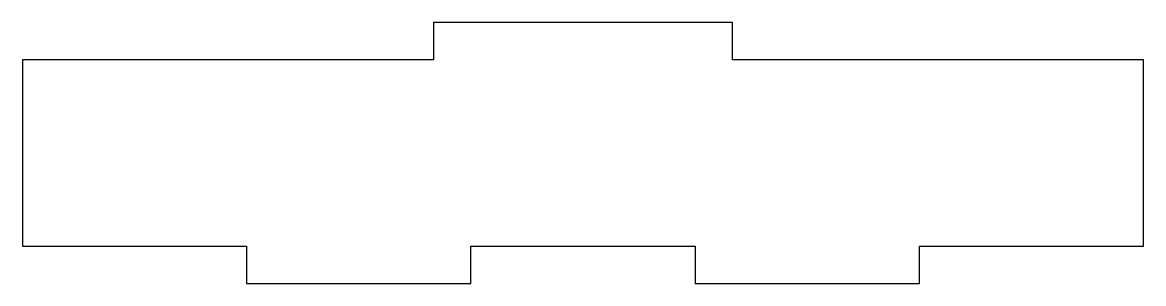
# Model space of a CAD drawing. Header units: inches. Extents: x 0.25 to 4, y 0 to 0.88.
import ezdxf

# ---------------------------------------------------------------- set-up
doc = ezdxf.new("R2010")
doc.units = ezdxf.units.IN
doc.layers.get('0').update_dxf_attribs({"linetype": 'CONTINUOUS'})

msp = doc.modelspace()

# ---------------------------------------------------------------- linework, layer by layer
msp.add_lwpolyline([(4, 0.125), (4, 0.75), (2.625, 0.75), (2.625, 0.875), (1.625, 0.875), (1.625, 0.75), (0.25, 0.75), (0.25, 0.125), (1, 0.125), (1, 0), (1.75, 0), (1.75, 0.125), (2.5, 0.125), (2.5, 0), (3.25, 0), (3.25, 0.125)], close=True)
msp.add_lwpolyline([(4, 0.125), (4, 0.75), (2.625, 0.75), (2.625, 0.875), (1.625, 0.875), (1.625, 0.75), (0.25, 0.75), (0.25, 0.125), (1, 0.125), (1, 0), (1.75, 0), (1.75, 0.125), (2.5, 0.125), (2.5, 0), (3.25, 0), (3.25, 0.125)], close=True)

doc.saveas('drawing.dxf')
